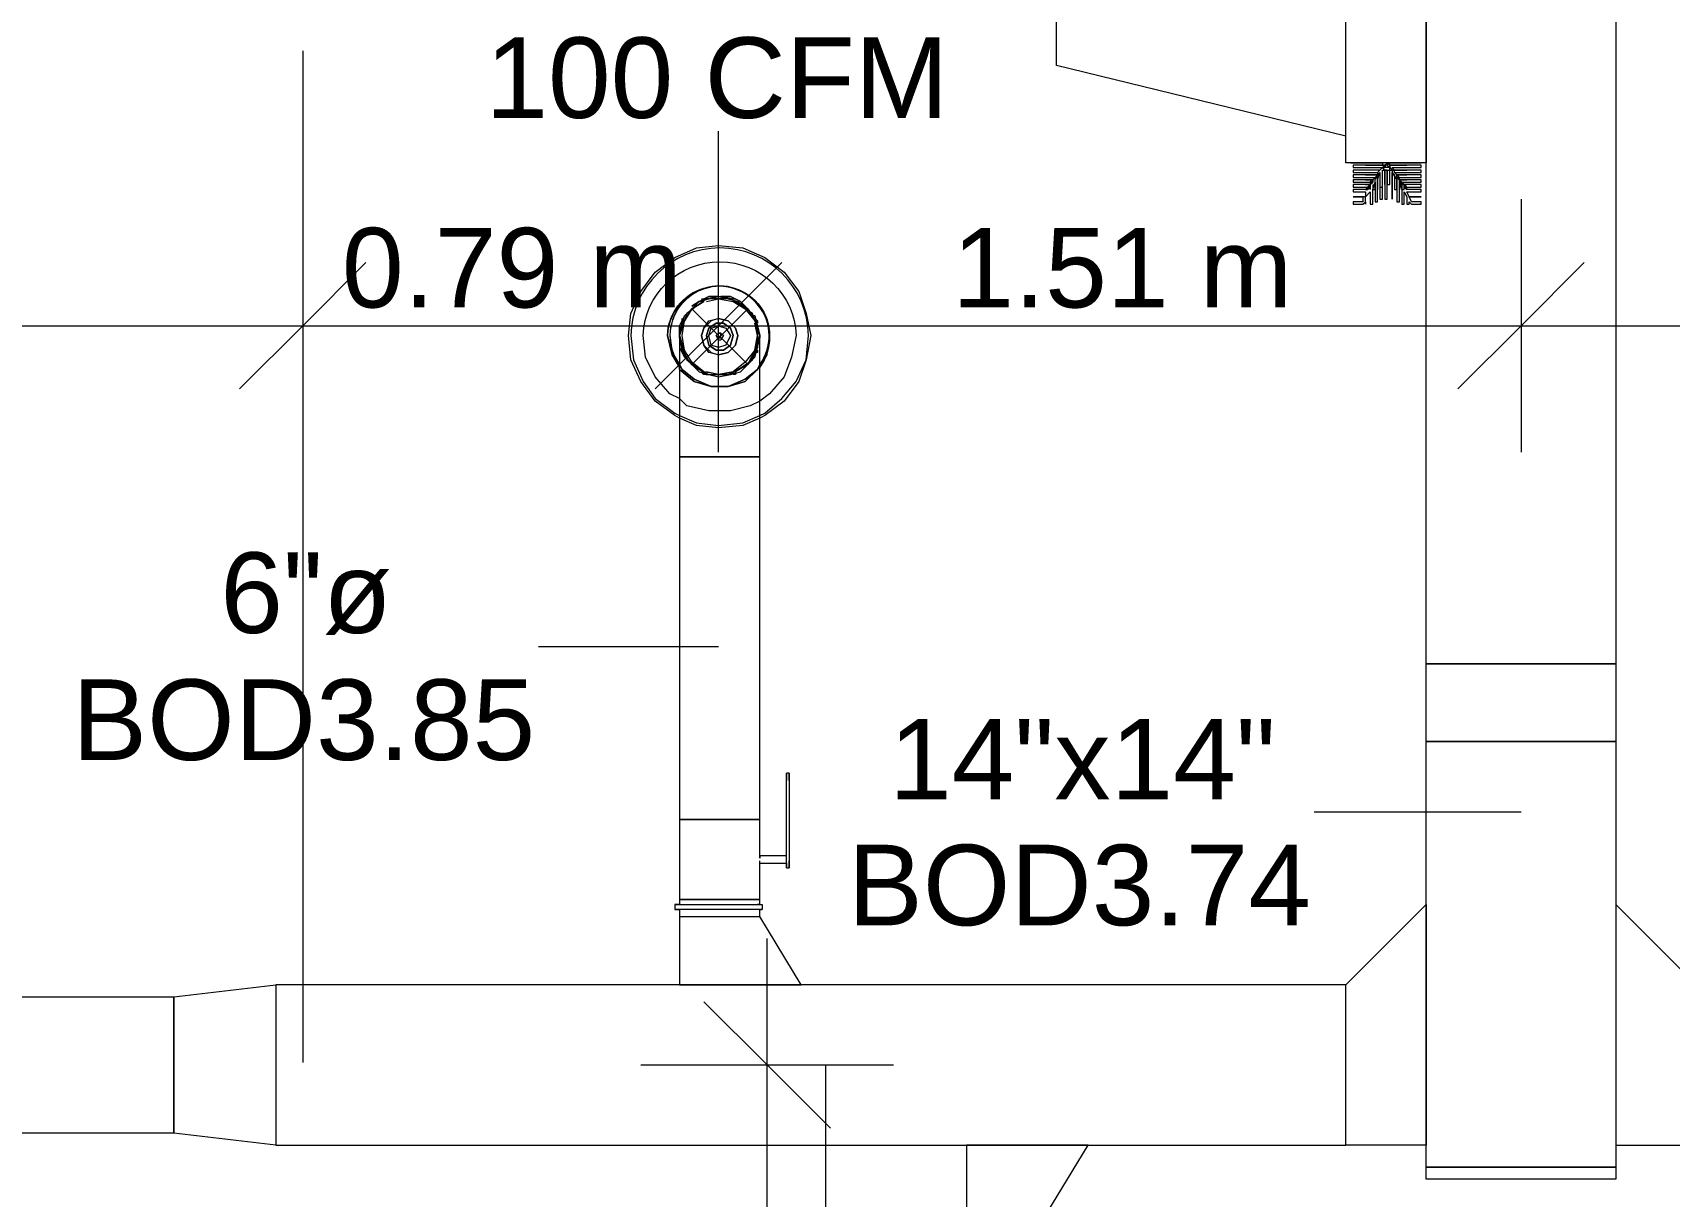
# Model space of a CAD drawing. Header units: metres. Extents: x -2 to 237, y -8 to 52.
# Drawn here: x 11.957 to 15.041, y 9.981 to 12.173 of the extents above; entities that cross this region are included whole.
import ezdxf

# ---------------------------------------------------------------- set-up
doc = ezdxf.new("R2010")
doc.units = ezdxf.units.M
doc.layers.add('HVAC - Ductos', color=5, linetype='Continuous', lineweight=0)
doc.layers.add('PDF_Text', color=7, linetype='Continuous', lineweight=0)
doc.layers.add('PDF_Geometry', color=7, linetype='Continuous', lineweight=0, true_color=0xaaaaaa)
doc.styles.add('PDF Helvetica', font='')
doc.styles.get('PDF Helvetica').set_extended_font_data('Helvetica')

msp = doc.modelspace()

# ---------------------------------------------------------------- linework, layer by layer
at = {"layer": 'HVAC - Ductos', "lineweight": 0}
for points in [[(14.9401, 12.8079), (14.9401, 10.9844), (14.5827, 10.9844), (14.5827, 12.8079)], [(14.4315, 12.3864), (14.5827, 12.3864), (14.5827, 11.9282), (14.4315, 11.9282)], [(14.5093, 11.9282), (14.5139, 11.9236), (14.5139, 11.9191), (14.5093, 11.9191), (14.5047, 11.9191), (14.5047, 11.9236)], [(14.4727, 11.8824), (14.4681, 11.8778), (14.4727, 11.8778)], [(14.5323, 11.8915), (14.5323, 11.8778), (14.5323, 11.887)], [(13.2494, 11.6762), (13.231, 11.6762), (13.2128, 11.667), (13.199, 11.6579), (13.2128, 11.667), (13.231, 11.6762)], [(13.3135, 11.6396), (13.3044, 11.6533), (13.2907, 11.667), (13.2723, 11.6762), (13.254, 11.6762), (13.2723, 11.6762), (13.2907, 11.667), (13.3044, 11.6533)], [(13.199, 11.6533), (13.1853, 11.6396), (13.1761, 11.6212), (13.1761, 11.6029), (13.1761, 11.5984), (13.1761, 11.6029), (13.1761, 11.6212), (13.1853, 11.6396)], [(13.2219, 11.6166), (13.2173, 11.6029), (13.2219, 11.6166), (13.231, 11.6304), (13.2494, 11.635), (13.2677, 11.6304), (13.2815, 11.6166), (13.2861, 11.6029), (13.2815, 11.6166), (13.2677, 11.6304), (13.2494, 11.635), (13.2356, 11.6304)], [(13.231, 11.6166), (13.2265, 11.6029), (13.231, 11.6166), (13.2448, 11.6258), (13.2586, 11.6258), (13.2723, 11.6166), (13.2769, 11.6029), (13.2723, 11.6166), (13.2586, 11.6258), (13.2448, 11.6258)], [(13.1532, 11.6029), (13.1624, 11.5662), (13.1761, 11.5434), (13.1624, 11.5662)], [(13.2815, 11.5846), (13.2861, 11.6029), (13.2815, 11.5846), (13.2677, 11.5708), (13.2494, 11.5662), (13.231, 11.5708), (13.2219, 11.5846), (13.2173, 11.6029), (13.2219, 11.5846), (13.2356, 11.5708), (13.2494, 11.5662), (13.2677, 11.5708)], [(13.2723, 11.5846), (13.2769, 11.6029), (13.2723, 11.5846), (13.2586, 11.5754), (13.2448, 11.5754), (13.231, 11.5846), (13.2265, 11.6029), (13.231, 11.5846), (13.2448, 11.5754), (13.2586, 11.5754)], [(13.2632, 11.5846), (13.2494, 11.58), (13.2356, 11.5846), (13.231, 11.6029), (13.2356, 11.6166), (13.2494, 11.6212), (13.2632, 11.6166), (13.2723, 11.6029)], [(13.254, 11.6075), (13.2494, 11.6075), (13.2448, 11.6029), (13.2494, 11.6075), (13.254, 11.6075), (13.2586, 11.6029), (13.254, 11.5938), (13.2494, 11.5938), (13.2448, 11.6029), (13.2494, 11.5984), (13.254, 11.5984), (13.254, 11.6029)], [(13.1807, 11.5388), (13.2036, 11.5204), (13.2356, 11.5067), (13.2677, 11.5067), (13.2998, 11.5204), (13.3227, 11.5388), (13.3273, 11.548), (13.3227, 11.5388), (13.2998, 11.5204), (13.2677, 11.5067), (13.2356, 11.5067), (13.2036, 11.5204), (13.1807, 11.5388), (13.1761, 11.548)], [(13.3227, 11.5388), (13.2998, 11.5159), (13.2677, 11.5067), (13.2356, 11.5067), (13.2036, 11.5159), (13.1761, 11.5388), (13.1761, 11.5434), (13.1761, 11.5388), (13.2036, 11.5159), (13.2356, 11.5067), (13.2677, 11.5067), (13.2998, 11.5159), (13.3227, 11.5388), (13.3273, 11.5434)], [(13.1761, 10.6912), (13.1853, 10.6912), (13.199, 10.6912), (13.2128, 10.6912), (13.231, 10.6912), (13.2494, 10.6912), (13.2723, 10.6912), (13.2907, 10.6912), (13.3044, 10.6912), (13.3181, 10.6912), (13.3227, 10.6912), (13.3273, 10.6912), (13.3273, 11.3739), (13.3227, 11.3739), (13.3181, 11.3739), (13.3044, 11.3739), (13.2907, 11.3739), (13.2723, 11.3739), (13.2494, 11.3739), (13.231, 11.3739), (13.2128, 11.3739), (13.199, 11.3739), (13.1853, 11.3739), (13.1761, 11.3739)], [(14.9401, 10.9844), (14.9401, 10.8378), (14.5827, 10.8378), (14.5827, 10.9844)], [(14.5827, 10.036), (14.5827, 10.8378), (14.9401, 10.8378), (14.9401, 10.036)], [(14.4315, 10.3796), (12.4155, 10.3796), (12.4155, 10.0773), (14.4315, 10.0773), (14.4315, 10.3796), (14.5827, 10.5308), (14.5827, 10.0773), (14.4315, 10.0773)], [(15.0912, 10.0773), (17.0476, 10.0773), (17.0476, 10.3796), (15.0912, 10.3796), (15.0912, 10.0773), (15.0912, 10.3796), (14.9401, 10.5308), (14.9401, 10.0773)], [(12.4155, 10.3796), (12.4155, 10.0773), (12.2231, 10.1001), (12.2231, 10.3568)], [(12.2231, 10.1001), (8.709, 10.1001), (8.709, 10.3568), (12.2231, 10.3568)], [(14.5827, 10.036), (14.9401, 10.036), (14.9401, 10.0131), (14.5827, 10.0131)]]:
    msp.add_lwpolyline(points, close=True, dxfattribs=at)
for points in [[(14.4315, 11.9786), (13.8863, 12.1115), (13.8863, 12.7117)], [(13.2494, 11.7724), (13.2494, 11.9878)], [(14.4407, 11.9282), (14.5002, 11.9282), (14.5002, 11.9236), (14.4452, 11.9236), (14.4452, 11.9191), (14.5002, 11.9191), (14.4956, 11.9145), (14.4452, 11.9145), (14.4452, 11.9099), (14.4911, 11.9099), (14.4911, 11.9053), (14.4452, 11.9053), (14.4452, 11.9007), (14.4865, 11.9007), (14.4819, 11.8961), (14.4452, 11.8961), (14.4452, 11.8915), (14.4819, 11.8915), (14.4773, 11.887), (14.4452, 11.887), (14.4452, 11.8824), (14.4773, 11.8824), (14.4727, 11.8778), (14.4452, 11.8778), (14.4452, 11.8733), (14.4681, 11.8733), (14.4681, 11.8641), (14.4452, 11.8641), (14.4635, 11.8641), (14.4635, 11.8549), (14.4452, 11.8549), (14.4452, 11.8503), (14.4635, 11.8503), (14.4681, 11.8549), (14.4681, 11.8503), (14.4681, 11.8641), (14.4773, 11.8733), (14.4773, 11.8503), (14.4819, 11.8503), (14.4819, 11.8778), (14.4865, 11.8915), (14.4865, 11.8549), (14.4911, 11.8549), (14.4911, 11.8961), (14.4956, 11.9099), (14.4956, 11.8595), (14.5002, 11.8595), (14.5002, 11.9145), (14.5047, 11.9145), (14.5047, 11.8595), (14.5093, 11.8595), (14.5093, 11.9145), (14.5139, 11.9145), (14.5185, 11.9145), (14.5185, 11.8595), (14.5185, 11.9099), (14.5277, 11.8961), (14.5277, 11.8549), (14.5323, 11.8549), (14.5323, 11.8915), (14.5369, 11.8778), (14.5369, 11.8503), (14.5414, 11.8503), (14.5414, 11.8733), (14.546, 11.8641), (14.546, 11.8503), (14.5506, 11.8503), (14.5506, 11.8549), (14.5552, 11.8503), (14.5735, 11.8503), (14.5735, 11.8549), (14.5552, 11.8549), (14.5506, 11.8641), (14.5735, 11.8641), (14.5506, 11.8641), (14.546, 11.8733), (14.5735, 11.8733), (14.5735, 11.8778), (14.546, 11.8778), (14.5414, 11.8824), (14.5735, 11.8824), (14.5735, 11.887), (14.5369, 11.887), (14.5323, 11.8915), (14.5735, 11.8915), (14.5735, 11.8961), (14.5323, 11.8961), (14.5277, 11.9007), (14.5735, 11.9007), (14.5735, 11.9053), (14.5277, 11.9053), (14.5231, 11.9099), (14.5735, 11.9099), (14.5735, 11.9145), (14.5231, 11.9145), (14.5185, 11.9191), (14.5735, 11.9191), (14.5735, 11.9236), (14.5139, 11.9236), (14.5139, 11.9282), (14.5735, 11.9282)], [(14.4681, 11.9236), (14.5047, 11.9236), (14.4956, 11.9145), (14.4681, 11.9145)], [(14.5047, 11.9236), (14.4681, 11.9236)], [(14.4911, 11.9099), (14.4956, 11.9145), (14.4681, 11.9145)], [(14.4681, 11.9053), (14.4911, 11.9053), (14.4865, 11.9007)], [(14.4911, 11.9053), (14.4681, 11.9053)], [(14.4865, 11.8915), (14.4865, 11.8961), (14.4911, 11.9053), (14.4911, 11.8961)], [(14.4911, 11.9007), (14.4911, 11.9053), (14.4956, 11.9099), (14.4956, 11.8824), (14.5002, 11.8824), (14.5002, 11.9145), (14.5047, 11.9145), (14.5093, 11.9145), (14.5047, 11.9145), (14.5002, 11.9191), (14.5047, 11.9191)], [(14.4911, 11.9099), (14.4911, 11.9053)], [(14.5002, 11.9145), (14.5002, 11.9145)], [(14.5093, 11.9282), (14.5047, 11.9236)], [(14.5047, 11.9191), (14.5093, 11.9282), (14.5093, 11.9236), (14.5139, 11.9191), (14.5139, 11.9236), (14.5185, 11.9236)], [(14.5047, 11.9145), (14.5047, 11.9145)], [(14.5047, 11.9145), (14.5047, 11.887), (14.5047, 11.9145)], [(14.546, 11.9236), (14.5139, 11.9236), (14.5093, 11.9282)], [(14.5093, 11.9145), (14.5093, 11.9145)], [(14.5093, 11.9145), (14.5139, 11.9145), (14.5185, 11.9145), (14.5185, 11.8824), (14.5185, 11.9099), (14.5231, 11.9053), (14.5231, 11.9007)], [(14.5093, 11.9145), (14.5093, 11.887), (14.5139, 11.887), (14.5139, 11.9145)], [(14.5139, 11.9145), (14.5139, 11.9191), (14.5185, 11.9145), (14.5231, 11.9145), (14.5185, 11.9145), (14.546, 11.9145)], [(14.5139, 11.9191), (14.5139, 11.9191)], [(14.5139, 11.9145), (14.5139, 11.9145)], [(14.5185, 11.9236), (14.546, 11.9236)], [(14.5231, 11.9099), (14.5231, 11.9145), (14.546, 11.9145)], [(14.5277, 11.9053), (14.5231, 11.9099)], [(14.5277, 11.8961), (14.5277, 11.9053), (14.5277, 11.9007), (14.5323, 11.8961), (14.5323, 11.8915), (14.5323, 11.8961), (14.5369, 11.8915), (14.5323, 11.8961)], [(14.5323, 11.9007), (14.5277, 11.9053), (14.546, 11.9053)], [(14.546, 11.9053), (14.5277, 11.9053)], [(14.546, 11.9236), (14.546, 11.9236)], [(14.4865, 11.9007), (14.4819, 11.8961), (14.4681, 11.8961), (14.4819, 11.8961)], [(14.4773, 11.8915), (14.4773, 11.887), (14.4681, 11.887), (14.4773, 11.887)], [(14.4773, 11.887), (14.4727, 11.8824), (14.4773, 11.887), (14.4773, 11.8778), (14.4773, 11.8824)], [(14.4819, 11.8961), (14.4773, 11.8915)], [(14.4773, 11.8824), (14.4773, 11.887), (14.4819, 11.8915)], [(14.4819, 11.8915), (14.4819, 11.8961), (14.4819, 11.8915)], [(14.4819, 11.887), (14.4819, 11.8778), (14.4865, 11.8778), (14.4865, 11.8915)], [(14.4819, 11.887), (14.4819, 11.887)], [(14.4911, 11.8961), (14.4911, 11.8778), (14.4911, 11.9007)], [(14.5002, 11.8824), (14.5002, 11.8824)], [(14.5231, 11.9007), (14.5231, 11.8778), (14.5277, 11.8778), (14.5277, 11.8961)], [(14.5277, 11.9007), (14.5277, 11.9007)], [(14.5323, 11.8961), (14.546, 11.8961), (14.5323, 11.8961), (14.5323, 11.9007)], [(14.5323, 11.887), (14.5323, 11.887)], [(14.5414, 11.887), (14.546, 11.887), (14.5414, 11.887), (14.5369, 11.8915), (14.5369, 11.887), (14.5369, 11.8824)], [(14.5369, 11.8824), (14.5369, 11.8778), (14.5414, 11.8778), (14.5414, 11.887), (14.5414, 11.8824)], [(14.546, 11.8824), (14.5414, 11.887)], [(14.5414, 11.8824), (14.546, 11.8778), (14.546, 11.8824)], [(12.466, 11.8595), (12.466, 11.6212), (12.466, 11.383)], [(13.2494, 11.383), (13.2494, 11.6212), (13.2494, 11.8595)], [(14.7614, 11.8595), (14.7614, 11.6212), (14.7614, 11.383)], [(13.1761, 11.4472), (13.167, 11.4518), (13.1303, 11.4792), (13.1028, 11.5159), (13.0845, 11.5571), (13.0799, 11.6029), (13.0845, 11.6442), (13.1028, 11.6854), (13.1303, 11.7221), (13.167, 11.7495), (13.2082, 11.7679), (13.2494, 11.7724), (13.2953, 11.7679), (13.3365, 11.7495), (13.3731, 11.7221), (13.4006, 11.6854), (13.4143, 11.6442), (13.4235, 11.6029), (13.4143, 11.5571), (13.4006, 11.5159), (13.3731, 11.4792), (13.3365, 11.4518), (13.3273, 11.4472)], [(12.585, 11.7404), (12.466, 11.6212), (12.3468, 11.5021)], [(13.3685, 11.7404), (13.2494, 11.6212), (13.1303, 11.5021)], [(14.8804, 11.7404), (14.7614, 11.6212), (14.6422, 11.5021)], [(13.1761, 11.5984), (13.1761, 11.58), (13.1853, 11.5617), (13.199, 11.548), (13.1853, 11.5662), (13.1807, 11.58), (13.1761, 11.6029), (13.1807, 11.6212), (13.1853, 11.6396), (13.199, 11.6533), (13.2128, 11.667), (13.231, 11.6716), (13.2494, 11.6762), (13.2677, 11.6716), (13.2861, 11.667), (13.3044, 11.6533), (13.3135, 11.6396)], [(13.3181, 11.5754), (13.3227, 11.6029), (13.3181, 11.5754), (13.2998, 11.5526), (13.2769, 11.5342), (13.2494, 11.5296), (13.2219, 11.5342), (13.199, 11.5526), (13.1853, 11.5754), (13.1807, 11.6029), (13.1853, 11.6304), (13.199, 11.6533), (13.2219, 11.667), (13.199, 11.6533), (13.1853, 11.6304)], [(13.2173, 11.6716), (13.2219, 11.6716), (13.2265, 11.6716)], [(13.2265, 11.6716), (13.2494, 11.6762), (13.254, 11.6762), (13.2769, 11.6716)], [(13.2265, 11.667), (13.2494, 11.6716), (13.2769, 11.667), (13.2998, 11.6533), (13.3181, 11.6304), (13.3227, 11.6029), (13.3181, 11.6258)], [(13.2769, 11.6716), (13.2815, 11.6716)], [(13.2815, 11.667), (13.3044, 11.6533), (13.3181, 11.6304)], [(13.1761, 11.6029), (13.1761, 11.5938), (13.1761, 11.5754), (13.1761, 11.548), (13.1761, 11.5067), (13.1761, 11.4609), (13.1761, 11.4059), (13.1761, 11.3739), (13.1853, 11.3739), (13.199, 11.3739), (13.2128, 11.3739), (13.231, 11.3739), (13.2494, 11.3739), (13.2723, 11.3739), (13.2907, 11.3739), (13.3044, 11.3739), (13.3181, 11.3739), (13.3227, 11.3739), (13.3273, 11.3739), (13.3273, 11.4242), (13.3273, 11.4746), (13.3273, 11.5204), (13.3273, 11.5571), (13.3273, 11.5846), (13.3273, 11.5984), (13.3273, 11.6029), (13.3273, 11.5984), (13.3273, 11.6029), (13.3227, 11.6212), (13.3181, 11.6396), (13.3227, 11.6212), (13.3273, 11.6029)], [(13.1807, 11.5708), (13.1807, 11.5754), (13.1761, 11.6029), (13.1807, 11.6258)], [(13.1807, 11.6258), (13.1807, 11.6304), (13.1807, 11.635)], [(13.1853, 11.6396), (13.1853, 11.6396)], [(13.199, 11.6533), (13.199, 11.6533)], [(13.3181, 11.6396), (13.3135, 11.6396), (13.3227, 11.6212), (13.3227, 11.6029), (13.3227, 11.58), (13.3135, 11.5662), (13.3044, 11.548), (13.2861, 11.5388), (13.2677, 11.5296), (13.2494, 11.5296)], [(13.3044, 11.6533), (13.3044, 11.6533)], [(13.3181, 11.635), (13.3227, 11.6304), (13.3227, 11.6258)], [(8.9289, 11.6212), (12.466, 11.6212), (13.2494, 11.6212), (14.7614, 11.6212), (17.7531, 11.6212)], [(13.3227, 11.5754), (13.3227, 11.5708), (13.3181, 11.5708), (13.3044, 11.548), (13.3181, 11.5617), (13.3227, 11.58), (13.3273, 11.5984)], [(13.1807, 11.5708), (13.1807, 11.5708)], [(13.1944, 11.5526), (13.1853, 11.5708)], [(13.2219, 11.5342), (13.199, 11.548), (13.2128, 11.5342), (13.231, 11.5296), (13.2494, 11.525), (13.2723, 11.5296), (13.2907, 11.5342), (13.3044, 11.548), (13.2815, 11.5342), (13.2815, 11.5296), (13.2769, 11.5296)], [(13.199, 11.548), (13.2128, 11.5388), (13.231, 11.5296), (13.2494, 11.5296), (13.2265, 11.5342)], [(13.2265, 11.5296), (13.2219, 11.5296), (13.2173, 11.5342)], [(13.2769, 11.5342), (13.254, 11.5296)], [(13.3273, 11.4792), (13.309, 11.47), (13.2723, 11.4609), (13.231, 11.4609), (13.1899, 11.47), (13.1761, 11.4838)], [(13.1761, 11.4518), (13.2082, 11.438), (13.2494, 11.4334), (13.2953, 11.438), (13.3273, 11.4518)], [(13.3273, 11.4472), (13.2953, 11.4334), (13.2494, 11.4288), (13.2082, 11.4334), (13.1761, 11.4472)], [(13.2494, 11.0164), (12.9104, 11.0164)], [(13.3777, 10.7782), (13.3777, 10.7782)], [(13.3823, 10.7782), (13.3777, 10.7782)], [(13.3777, 10.6087), (13.3777, 10.6041), (13.3777, 10.5996), (13.3777, 10.6041), (13.3777, 10.6087), (13.3777, 10.6133), (13.3777, 10.7645), (13.3777, 10.7691), (13.3777, 10.7737), (13.3777, 10.7782), (13.3777, 10.7737), (13.3777, 10.7691), (13.3777, 10.7645)], [(13.3823, 10.7782), (13.3823, 10.7782)], [(13.3823, 10.7645), (13.3823, 10.7691), (13.3823, 10.7737), (13.3823, 10.7782), (13.3823, 10.7737), (13.3823, 10.7691), (13.3823, 10.7645), (13.3823, 10.6133), (13.3823, 10.6087), (13.3823, 10.6041), (13.3823, 10.5996), (13.3823, 10.6041), (13.3823, 10.6087), (13.3823, 10.6133)], [(14.7614, 10.7049), (14.3719, 10.7049)], [(13.3777, 10.6225), (13.3273, 10.6225), (13.3273, 10.6912), (13.3227, 10.6912), (13.3181, 10.6912), (13.3044, 10.6912), (13.2907, 10.6912), (13.2723, 10.6912), (13.2494, 10.6912), (13.231, 10.6912), (13.2128, 10.6912), (13.199, 10.6912), (13.1853, 10.6912), (13.1761, 10.6912), (13.1761, 10.54), (13.1853, 10.54), (13.199, 10.54), (13.2128, 10.54), (13.231, 10.54), (13.2494, 10.54), (13.2723, 10.54), (13.2907, 10.54), (13.3044, 10.54), (13.3181, 10.54), (13.3227, 10.54), (13.3273, 10.54), (13.3227, 10.54), (13.3273, 10.54), (13.3227, 10.54), (13.3181, 10.54), (13.3044, 10.54), (13.2907, 10.54), (13.2723, 10.54), (13.2494, 10.54), (13.231, 10.54), (13.2128, 10.54), (13.199, 10.54), (13.1853, 10.54), (13.1761, 10.54), (13.1761, 10.5308), (13.1853, 10.5308), (13.199, 10.5308), (13.2128, 10.5308), (13.231, 10.5308), (13.2494, 10.5308), (13.2723, 10.5308), (13.2907, 10.5308), (13.3044, 10.5308), (13.3181, 10.5308), (13.3227, 10.5308), (13.3273, 10.5308), (13.3227, 10.5308), (13.3319, 10.5308), (13.3319, 10.5216)], [(13.3273, 10.6179), (13.3273, 10.6225), (13.3273, 10.6179)], [(13.3273, 10.6179), (13.3273, 10.6225), (13.3273, 10.6179)], [(13.3273, 10.5308), (13.3273, 10.54), (13.3273, 10.6087), (13.3777, 10.6087), (13.3777, 10.6133)], [(13.3273, 10.6087), (13.3273, 10.6133)], [(13.3273, 10.6087), (13.3273, 10.6087)], [(13.3273, 10.6087), (13.3273, 10.6087)], [(13.3273, 10.6087), (13.3273, 10.6087)], [(13.3777, 10.6087), (13.3777, 10.6087)], [(13.3777, 10.5996), (13.3777, 10.5996)], [(13.3777, 10.5996), (13.3823, 10.5996)], [(13.3823, 10.5996), (13.3823, 10.5996)], [(13.167, 10.5308), (13.167, 10.5216)], [(13.1761, 10.5308), (13.1715, 10.5308), (13.167, 10.5308), (13.1715, 10.5308), (13.1807, 10.5308), (13.1944, 10.5308), (13.2082, 10.5308), (13.231, 10.5308), (13.2494, 10.5308), (13.2723, 10.5308), (13.2907, 10.5308), (13.309, 10.5308), (13.3227, 10.5308), (13.3319, 10.5308)], [(13.3273, 10.5216), (13.3319, 10.5216), (13.3227, 10.5216), (13.309, 10.5216), (13.2907, 10.5216), (13.2723, 10.5216), (13.2494, 10.5216), (13.231, 10.5216), (13.2082, 10.5216), (13.1944, 10.5216), (13.1807, 10.5216), (13.1715, 10.5216), (13.167, 10.5216), (13.1715, 10.5216), (13.1761, 10.5216), (13.1761, 10.5079), (13.1853, 10.5079), (13.199, 10.5079), (13.2128, 10.5079), (13.231, 10.5079), (13.2494, 10.5079), (13.2723, 10.5079), (13.2907, 10.5079), (13.3044, 10.5079), (13.3181, 10.5079), (13.3227, 10.5079), (13.3273, 10.5079), (13.3273, 10.5216), (13.3227, 10.5216), (13.3181, 10.5216), (13.3044, 10.5216)], [(13.1761, 10.54), (13.1761, 10.54)], [(13.1761, 10.54), (13.1761, 10.54)], [(13.1761, 10.5308), (13.1761, 10.5308)], [(13.1761, 10.5216), (13.1761, 10.5216)], [(13.1853, 10.5216), (13.1807, 10.5216)], [(13.199, 10.5216), (13.1944, 10.5216)], [(13.2907, 10.5216), (13.2723, 10.5216), (13.2494, 10.5216), (13.231, 10.5216), (13.2128, 10.5216), (13.2082, 10.5216)], [(13.1761, 10.5079), (13.1761, 10.3796), (13.1807, 10.3796), (13.199, 10.3796), (13.2219, 10.3796), (13.2494, 10.3796), (13.3273, 10.3796), (13.3548, 10.3796), (13.3823, 10.3796), (13.396, 10.3796), (13.4052, 10.3796), (13.3273, 10.5079)], [(13.2173, 10.5079), (13.2219, 10.5079), (13.2265, 10.5079)], [(13.2769, 10.5079), (13.2815, 10.5079)], [(13.3411, 8.9639), (13.3411, 10.4667)], [(13.4052, 10.3796), (13.396, 10.3796), (13.3823, 10.3796), (13.3548, 10.3796), (13.3273, 10.3796), (13.2494, 10.3796), (13.2219, 10.3796), (13.199, 10.3796), (13.1807, 10.3796), (13.1761, 10.3796)], [(13.2219, 10.3476), (13.3411, 10.2285), (13.4602, 10.1093)], [(13.451, 10.2285), (13.451, 9.6557), (13.0386, 9.6557)], [(13.1028, 10.2285), (13.3411, 10.2285), (13.5793, 10.2285)], [(13.8679, 9.949), (13.9458, 10.0773), (13.9367, 10.0773), (13.9229, 10.0773), (13.8954, 10.0773), (13.8679, 10.0773), (13.79, 10.0773), (13.7626, 10.0773), (13.7397, 10.0773), (13.7213, 10.0773), (13.7167, 10.0773), (13.7167, 9.949)], [(13.7167, 10.0773), (13.7213, 10.0773), (13.7397, 10.0773), (13.7626, 10.0773), (13.79, 10.0773), (13.8679, 10.0773), (13.8954, 10.0773), (13.9229, 10.0773), (13.9367, 10.0773), (13.9458, 10.0773)]]:
    msp.add_lwpolyline(points, dxfattribs=at)
for points in [[(13.3273, 11.4518), (13.3365, 11.4564), (13.3685, 11.4838), (13.396, 11.5159), (13.4143, 11.5571), (13.4189, 11.6029, 0.986385), (13.0845, 11.6029), (13.089, 11.5571), (13.1074, 11.5159), (13.1303, 11.4838), (13.167, 11.4564), (13.1761, 11.4518)], [(13.1761, 11.4838), (13.1578, 11.493), (13.1303, 11.525), (13.112, 11.5617), (13.1074, 11.6029, -0.962335), (13.396, 11.6029), (13.3869, 11.5617), (13.3731, 11.525), (13.3457, 11.493), (13.3273, 11.4792)]]:
    msp.add_lwpolyline(points, format="xyb", dxfattribs=at)
msp.add_lwpolyline([(13.3457, 11.6029, 0.962314), (13.1532, 11.6029, -1.35505), (13.3273, 11.5434), (13.3411, 11.5662), (13.3457, 11.6029), (13.3411, 11.5708), (13.3273, 11.548, 1.368448), (13.1578, 11.6029), (13.1624, 11.5708), (13.1761, 11.548, -1.368579)], format="xyb", close=True, dxfattribs=at)
at = {"layer": 'PDF_Geometry', "lineweight": 0}
for points in [[(12.466, 12.139), (12.466, 11.8229)], [(12.466, 11.5067), (12.466, 10.233)]]:
    msp.add_lwpolyline(points, dxfattribs=at)
at = {"layer": 'PDF_Geometry', "color": 8, "lineweight": 0, "true_color": 0x808080}
msp.add_lwpolyline([(13.3135, 11.6442), (13.2723, 11.6716), (13.2265, 11.6716), (13.1899, 11.6442), (13.1761, 11.6029), (13.1899, 11.5571), (13.2265, 11.5296), (13.2723, 11.5296), (13.3135, 11.5571), (13.3273, 11.6029)], close=True, dxfattribs=at)
for points in [[(13.199, 11.6533), (13.3044, 11.548)], [(13.3044, 11.6533), (13.199, 11.548)]]:
    msp.add_lwpolyline(points, dxfattribs=at)

# ---------------------------------------------------------------- texts
at = {"layer": 'PDF_Text', "lineweight": 0, "attachment_point": 4, "style": 'PDF Helvetica'}
for s, insert, char_height in [('100 CFM', (12.8102, 12.0875), 0.1519), ('0.79 m', (12.5398, 11.7295), 0.15002), ('1.51 m', (13.6899, 11.7295), 0.15002), ('6"ø', (12.3108, 11.1162), 0.1519), ('BOD3.85', (12.0313, 10.8779), 0.1519), ('14"x14"', (13.5707, 10.8046), 0.1519), ('BOD3.74', (13.4928, 10.5664), 0.1519)]:
    msp.add_mtext(s, dxfattribs=dict(at, insert=insert, char_height=char_height))

doc.saveas('drawing.dxf')
